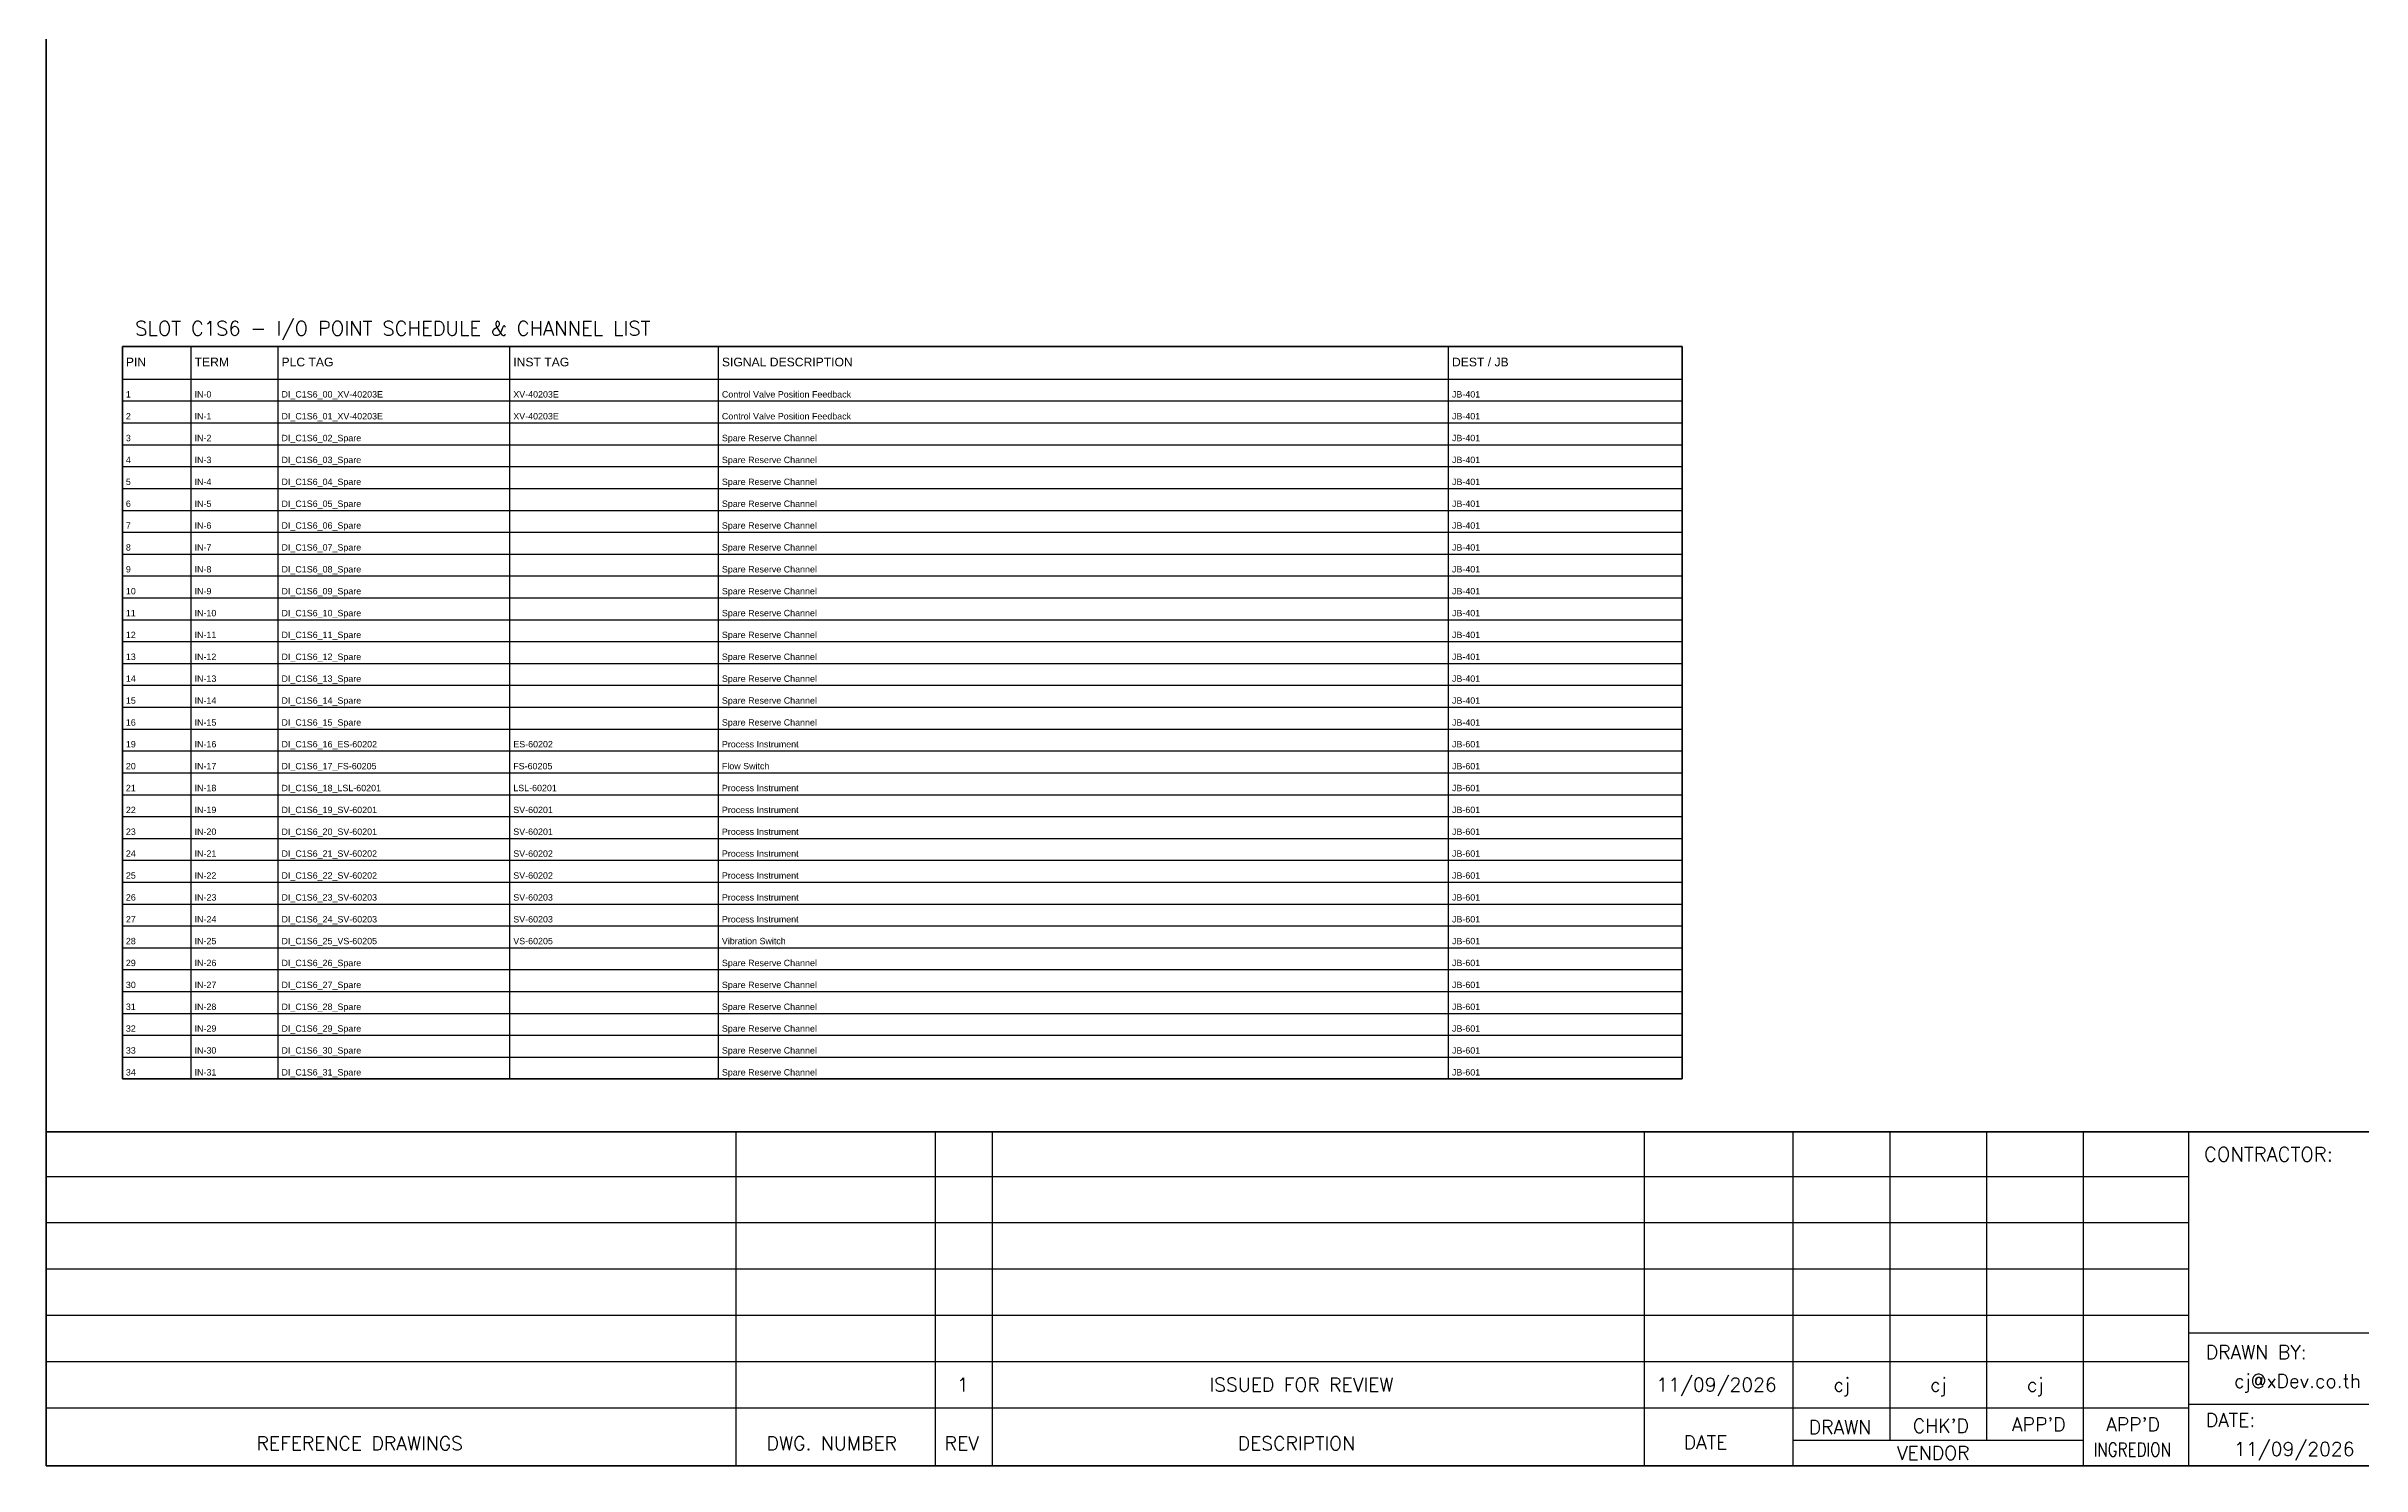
# Model space of a CAD drawing. Header units: millimetres. Extents: x 0 to 3893, y 0 to 2820.
# Drawn here: x 0 to 1998, y 0 to 1225 of the extents above; entities that cross this region are included whole.
import ezdxf
from ezdxf.enums import TextEntityAlignment as Align

# ---------------------------------------------------------------- set-up
doc = ezdxf.new("R2010")
doc.units = ezdxf.units.MM
for name, color, linetype in [('GT_1', 9, 'Continuous'), ('HELPPOINT', 7, 'Continuous'), ('MEMBER', 7, 'Continuous')]:
    doc.layers.add(name, color=color, linetype=linetype)
doc.styles.add('ROMANS', font='romans.shx', dxfattribs={"width": 0.85, "height": 25})
doc.styles.get("Standard").update_dxf_attribs({"font": 'arial.ttf'})

msp = doc.modelspace()

# ---------------------------------------------------------------- linework, layer by layer
at = {"color": 7}
for p, q in [((124.9, 333.8), (124.9, 965.9)), ((199.9, 333.8), (199.9, 965.9)), ((399.9, 333.8), (399.9, 965.9)), ((579.9, 333.8), (579.9, 965.9)), ((1209.9, 333.8), (1209.9, 965.9)), ((65.6, 937.9), (1411.4, 937.9))]:
    msp.add_line(p, q, dxfattribs=at)
at = {"color": 8}
for p, q in [((65.6, 919), (1411.4, 919)), ((65.6, 900.1), (1411.4, 900.1)), ((65.6, 881.3), (1411.4, 881.3)), ((65.6, 862.4), (1411.4, 862.4)), ((65.6, 843.5), (1411.4, 843.5)), ((65.6, 824.6), (1411.4, 824.6)), ((65.6, 805.8), (1411.4, 805.8)), ((65.6, 786.9), (1411.4, 786.9)), ((65.6, 768), (1411.4, 768)), ((65.6, 749.1), (1411.4, 749.1)), ((65.6, 730.2), (1411.4, 730.2)), ((65.6, 711.4), (1411.4, 711.4)), ((65.6, 692.5), (1411.4, 692.5)), ((65.6, 673.6), (1411.4, 673.6)), ((65.6, 654.7), (1411.4, 654.7)), ((65.6, 635.8), (1411.4, 635.8)), ((65.6, 617), (1411.4, 617)), ((65.6, 598.1), (1411.4, 598.1)), ((65.6, 579.2), (1411.4, 579.2)), ((65.6, 560.3), (1411.4, 560.3)), ((65.6, 541.5), (1411.4, 541.5)), ((65.6, 522.6), (1411.4, 522.6)), ((65.6, 503.7), (1411.4, 503.7)), ((65.6, 484.8), (1411.4, 484.8)), ((65.6, 465.9), (1411.4, 465.9)), ((65.6, 447.1), (1411.4, 447.1)), ((65.6, 428.2), (1411.4, 428.2)), ((65.6, 409.3), (1411.4, 409.3)), ((65.6, 390.4), (1411.4, 390.4)), ((65.6, 371.6), (1411.4, 371.6)), ((65.6, 352.7), (1411.4, 352.7))]:
    msp.add_line(p, q, dxfattribs=at)
msp.add_lwpolyline([(65.6, 965.9), (1411.4, 965.9), (1411.4, 333.8), (65.6, 333.8)], close=True)
at = {"color": 7}
msp.add_lwpolyline([(65.6, 333.8), (1411.4, 333.8), (1411.4, 965.9), (65.6, 965.9), (65.6, 333.8)], dxfattribs=at)
at = {"layer": 'GT_1', "color": 4}
for p, q in [((595.3, 0), (595.3, 288.2)), ((767.3, 0), (767.3, 288.2)), ((816.4, 0), (816.4, 288.2)), ((1379.1, 0), (1379.1, 288.2)), ((1507.4, 0), (1507.4, 288.2)), ((1590.9, 21.8), (1590.9, 288.2)), ((1674.5, 21.8), (1674.5, 288.2)), ((1757.8, 0), (1757.8, 288.2)), ((1848.8, 0), (1848.8, 288.2)), ((1848.8, 249.3), (-0.1, 249.3)), ((1848.8, 209.5), (-0.1, 209.5)), ((1848.8, 169.6), (-0.1, 169.6)), ((1848.8, 129.7), (-0.1, 129.7)), ((2635.8, 114.3), (1848.8, 114.3)), ((1848.8, 89.7), (-0.1, 89.7)), ((1848.7, 49.8), (-0.1, 49.8)), ((2635.8, 52.9), (1848.8, 52.9)), ((1757.8, 21.8), (1507.4, 21.8))]:
    msp.add_line(p, q, dxfattribs=at)
at = {"layer": 'HELPPOINT', "color": 4, "lineweight": 35}
for p, q in [((-0.1, 0), (-0.1, 2704.2)), ((-0.1, 0), (-0.1, 2704.2)), ((3893.2, 0), (-0.1, 0)), ((3893.2, 0), (-0.1, 0))]:
    msp.add_line(p, q, dxfattribs=at)
at = {"layer": 'MEMBER', "color": 4, "lineweight": 35}
msp.add_line((-0.1, 288.2), (3893.2, 288.2), dxfattribs=at)
msp.add_line((-0.1, 288.2), (3893.2, 288.2), dxfattribs=at)

# ---------------------------------------------------------------- texts
at = {"color": 3}
for s, p in [('PIN', (68.6, 948.9)), ('TERM', (127.9, 948.9)), ('PLC TAG', (202.9, 948.9)), ('INST TAG', (402.9, 948.9)), ('SIGNAL DESCRIPTION', (582.9, 948.9)), ('DEST / JB', (1212.9, 948.9))]:
    msp.add_text(s, height=7.5, dxfattribs=at).set_placement(p)
at = {"color": 7}
for s, p in [('1', (68.6, 922)), ('IN-0', (127.9, 922)), ('DI_C1S6_00_XV-40203E', (202.9, 922)), ('XV-40203E', (402.9, 922)), ('Control Valve Position Feedback', (582.9, 922)), ('JB-401', (1212.9, 922)), ('2', (68.6, 903.1)), ('IN-1', (127.9, 903.1)), ('DI_C1S6_01_XV-40203E', (202.9, 903.1)), ('XV-40203E', (402.9, 903.1)), ('Control Valve Position Feedback', (582.9, 903.1)), ('JB-401', (1212.9, 903.1)), ('3', (68.6, 884.3)), ('IN-2', (127.9, 884.3)), ('DI_C1S6_02_Spare', (202.9, 884.3)), ('Spare Reserve Channel', (582.9, 884.3)), ('JB-401', (1212.9, 884.3)), ('4', (68.6, 865.4)), ('IN-3', (127.9, 865.4)), ('DI_C1S6_03_Spare', (202.9, 865.4)), ('Spare Reserve Channel', (582.9, 865.4)), ('JB-401', (1212.9, 865.4)), ('5', (68.6, 846.5)), ('IN-4', (127.9, 846.5)), ('DI_C1S6_04_Spare', (202.9, 846.5)), ('Spare Reserve Channel', (582.9, 846.5)), ('JB-401', (1212.9, 846.5)), ('6', (68.6, 827.6)), ('IN-5', (127.9, 827.6)), ('DI_C1S6_05_Spare', (202.9, 827.6)), ('Spare Reserve Channel', (582.9, 827.6)), ('JB-401', (1212.9, 827.6)), ('7', (68.6, 808.8)), ('IN-6', (127.9, 808.8)), ('DI_C1S6_06_Spare', (202.9, 808.8)), ('Spare Reserve Channel', (582.9, 808.8)), ('JB-401', (1212.9, 808.8)), ('8', (68.6, 789.9)), ('IN-7', (127.9, 789.9)), ('DI_C1S6_07_Spare', (202.9, 789.9)), ('Spare Reserve Channel', (582.9, 789.9)), ('JB-401', (1212.9, 789.9)), ('9', (68.6, 771)), ('IN-8', (127.9, 771)), ('DI_C1S6_08_Spare', (202.9, 771)), ('Spare Reserve Channel', (582.9, 771)), ('JB-401', (1212.9, 771)), ('10', (68.6, 752.1)), ('IN-9', (127.9, 752.1)), ('DI_C1S6_09_Spare', (202.9, 752.1)), ('Spare Reserve Channel', (582.9, 752.1)), ('JB-401', (1212.9, 752.1)), ('11', (68.6, 733.2)), ('12', (68.6, 714.4)), ('IN-10', (127.9, 733.2)), ('IN-11', (127.9, 714.4)), ('DI_C1S6_10_Spare', (202.9, 733.2)), ('DI_C1S6_11_Spare', (202.9, 714.4)), ('Spare Reserve Channel', (582.9, 733.2)), ('Spare Reserve Channel', (582.9, 714.4)), ('JB-401', (1212.9, 733.2)), ('JB-401', (1212.9, 714.4)), ('13', (68.6, 695.5)), ('IN-12', (127.9, 695.5)), ('DI_C1S6_12_Spare', (202.9, 695.5)), ('Spare Reserve Channel', (582.9, 695.5)), ('JB-401', (1212.9, 695.5)), ('14', (68.6, 676.6)), ('IN-13', (127.9, 676.6)), ('DI_C1S6_13_Spare', (202.9, 676.6)), ('Spare Reserve Channel', (582.9, 676.6)), ('JB-401', (1212.9, 676.6)), ('15', (68.6, 657.7)), ('IN-14', (127.9, 657.7)), ('DI_C1S6_14_Spare', (202.9, 657.7)), ('Spare Reserve Channel', (582.9, 657.7)), ('JB-401', (1212.9, 657.7)), ('16', (68.6, 638.8)), ('IN-15', (127.9, 638.8)), ('DI_C1S6_15_Spare', (202.9, 638.8)), ('Spare Reserve Channel', (582.9, 638.8)), ('JB-401', (1212.9, 638.8)), ('19', (68.6, 620)), ('IN-16', (127.9, 620)), ('DI_C1S6_16_ES-60202', (202.9, 620)), ('ES-60202', (402.9, 620)), ('Process Instrument', (582.9, 620)), ('JB-601', (1212.9, 620)), ('20', (68.6, 601.1)), ('IN-17', (127.9, 601.1)), ('DI_C1S6_17_FS-60205', (202.9, 601.1)), ('FS-60205', (402.9, 601.1)), ('Flow Switch', (582.9, 601.1)), ('JB-601', (1212.9, 601.1)), ('21', (68.6, 582.2)), ('IN-18', (127.9, 582.2)), ('DI_C1S6_18_LSL-60201', (202.9, 582.2)), ('LSL-60201', (402.9, 582.2)), ('Process Instrument', (582.9, 582.2)), ('JB-601', (1212.9, 582.2)), ('22', (68.6, 563.3)), ('IN-19', (127.9, 563.3)), ('DI_C1S6_19_SV-60201', (202.9, 563.3)), ('SV-60201', (402.9, 563.3)), ('Process Instrument', (582.9, 563.3)), ('JB-601', (1212.9, 563.3)), ('23', (68.6, 544.5)), ('IN-20', (127.9, 544.5)), ('DI_C1S6_20_SV-60201', (202.9, 544.5)), ('SV-60201', (402.9, 544.5)), ('Process Instrument', (582.9, 544.5)), ('JB-601', (1212.9, 544.5)), ('24', (68.6, 525.6)), ('IN-21', (127.9, 525.6)), ('DI_C1S6_21_SV-60202', (202.9, 525.6)), ('SV-60202', (402.9, 525.6)), ('Process Instrument', (582.9, 525.6)), ('JB-601', (1212.9, 525.6)), ('25', (68.6, 506.7)), ('IN-22', (127.9, 506.7)), ('DI_C1S6_22_SV-60202', (202.9, 506.7)), ('SV-60202', (402.9, 506.7)), ('Process Instrument', (582.9, 506.7)), ('JB-601', (1212.9, 506.7)), ('26', (68.6, 487.8)), ('IN-23', (127.9, 487.8)), ('DI_C1S6_23_SV-60203', (202.9, 487.8)), ('SV-60203', (402.9, 487.8)), ('Process Instrument', (582.9, 487.8)), ('JB-601', (1212.9, 487.8)), ('27', (68.6, 468.9)), ('IN-24', (127.9, 468.9)), ('DI_C1S6_24_SV-60203', (202.9, 468.9)), ('SV-60203', (402.9, 468.9)), ('Process Instrument', (582.9, 468.9)), ('JB-601', (1212.9, 468.9)), ('28', (68.6, 450.1)), ('IN-25', (127.9, 450.1)), ('DI_C1S6_25_VS-60205', (202.9, 450.1)), ('VS-60205', (402.9, 450.1)), ('Vibration Switch', (582.9, 450.1)), ('JB-601', (1212.9, 450.1)), ('29', (68.6, 431.2)), ('IN-26', (127.9, 431.2)), ('DI_C1S6_26_Spare', (202.9, 431.2)), ('Spare Reserve Channel', (582.9, 431.2)), ('JB-601', (1212.9, 431.2)), ('30', (68.6, 412.3)), ('IN-27', (127.9, 412.3)), ('DI_C1S6_27_Spare', (202.9, 412.3)), ('Spare Reserve Channel', (582.9, 412.3)), ('JB-601', (1212.9, 412.3)), ('31', (68.6, 393.4)), ('32', (68.6, 374.6)), ('IN-28', (127.9, 393.4)), ('IN-29', (127.9, 374.6)), ('DI_C1S6_28_Spare', (202.9, 393.4)), ('DI_C1S6_29_Spare', (202.9, 374.6)), ('Spare Reserve Channel', (582.9, 393.4)), ('Spare Reserve Channel', (582.9, 374.6)), ('JB-601', (1212.9, 393.4)), ('JB-601', (1212.9, 374.6)), ('33', (68.6, 355.7)), ('IN-30', (127.9, 355.7)), ('DI_C1S6_30_Spare', (202.9, 355.7)), ('Spare Reserve Channel', (582.9, 355.7)), ('JB-601', (1212.9, 355.7)), ('34', (68.6, 336.8)), ('IN-31', (127.9, 336.8)), ('DI_C1S6_31_Spare', (202.9, 336.8)), ('Spare Reserve Channel', (582.9, 336.8)), ('JB-601', (1212.9, 336.8))]:
    msp.add_text(s, height=5.5, dxfattribs=at).set_placement(p)
at = {"layer": 'MEMBER', "color": 4, "ltscale": 0.8, "style": 'ROMANS'}
for s, height, p in [('SLOT C1S6 - I/O POINT SCHEDULE & CHANNEL LIST', 12.35, (76.6, 975.6)), ('CONTRACTOR:', 12.35, (1861.8, 262.7)), ('DRAWN BY:', 11.88, (1863.3, 92.1)), ('cj@xDev.co.th', 11.875, (1887.8, 67.2)), ("CHK'D", 11.88, (1610.5, 28.5)), ("APP'D", 11.88, (1696.1, 29.7)), ("APP'D", 11.88, (1777.4, 29.7)), ('DATE:', 11.88, (1863.3, 33.6)), ('REFERENCE DRAWINGS', 11.875, (181.3, 13.4)), ('DWG. NUMBER', 11.875, (621.5, 13.4)), ('REV', 11.88, (775.1, 13.4)), ('DESCRIPTION', 11.875, (1028, 13.4)), ('DATE', 11.88, (1412.8, 14.2)), ('DRAWN', 11.88, (1520.7, 27.3)), ('11/09/2026', 11.88, (1887.8, 8.5)), ('VENDOR', 11.88, (1596.9, 5.1))]:
    msp.add_text(s, height=height, dxfattribs=at).set_placement(p)
for s, height, p in [('1', 11.9, (790.9, 69.9)), ('ISSUED FOR REVIEW', 11.875, (1083, 69.9)), ('11/09/2026', 11.88, (1441.2, 69.9)), ('cj', 11.88, (1549.1, 69.9)), ('cj', 11.88, (1632.6, 69.9)), ('cj', 11.88, (1716.1, 69.9))]:
    msp.add_text(s, height=height, dxfattribs=at).set_placement(p, align=Align.MIDDLE_CENTER)
at = {"layer": 'MEMBER', "color": 4, "ltscale": 0.8, "style": 'ROMANS', "width": 0.8}
msp.add_text('INGREDION', height=11.88, dxfattribs=at).set_placement((1766.5, 8))

doc.saveas('drawing.dxf')
